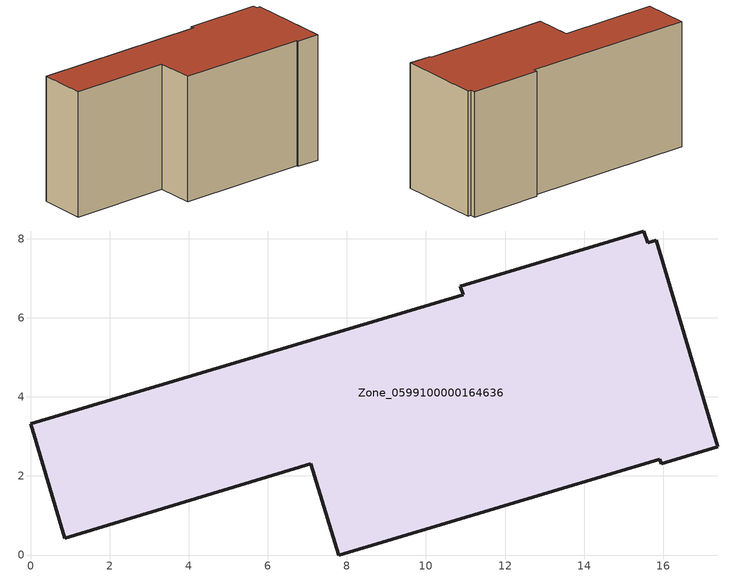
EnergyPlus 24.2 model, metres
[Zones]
Zone_0599100000164636
 floor ground (C_G): 10.94,6.58 10.87,6.8 15.5,8.19 15.61,7.89 15.82,7.95 17.38,2.73 15.95,2.3 15.91,2.42 7.79,0 7.09,2.31 0.87,0.43 0,3.32 z0
 wall outside (C_F): 7.79,0 15.91,2.42 15.95,2.3 17.38,2.73 15.82,7.95 15.61,7.89 15.5,8.19 10.87,6.8 10.94,6.58 0,3.32 0.87,0.43 7.09,2.31 7.79,0 z0:8.2
 roof outside (C_R): 10.94,6.58 0,3.32 0.87,0.43 7.09,2.31 7.79,0 15.91,2.42 15.95,2.3 17.38,2.73 15.82,7.95 15.61,7.89 15.5,8.19 10.87,6.8 z8.2
[BUILDING]
Pand.0599100000164636: North Axis=0; Terrain=City; Loads Convergence Tolerance Value=0.04; Temperature Convergence Tolerance Value=0.4; Solar Distribution=FullExterior; Maximum Number of Warmup Days=25; Minimum Number of Warmup Days=1
[Site:Location]
Rotterdam.The.Hague.AP_ZH_NLD Design_Conditions: Latitude=51.96; Longitude=4.45; Time Zone=1; Elevation=-4.5
[SITE:GROUNDTEMPERATURE:BUILDINGSURFACE]
18, 18, 18, 18, 18, 18, 18, 18, 18, 18, 18, 18
[MATERIAL] Thermal Absorptance=0.9; Solar Absorptance=0.7; Visible Absorptance=0.7
Name | Roughness | Thickness | Conductivity | Density | Specific Heat
G.TI.1975-1991 | MediumSmooth | 0.15 | 0.288461 | 540 | 1210
F.TI.1975-1991 | Rough | 0.3 | 0.230769 | 1920 | 840
R.TI.1975-1991 | MediumRough | 0.2 | 0.153846 | 1500 | 1000
[CONSTRUCTION]
C_G: G.TI.1975-1991
C_F: F.TI.1975-1991
C_R: R.TI.1975-1991
[ZONE]
Zone_0599100000164636: Type=1; Multiplier=1; Ceiling Height=Autocalculate; Volume=Autocalculate; Floor Area=autocalculate; Part of Total Floor Area=Yes
[ZONEINFILTRATION:DESIGNFLOWRATE]
Infil_Zone_0599100000164636: Zone or ZoneList or Space or SpaceList=Zone_0599100000164636; Schedule=AlwaysOn; Design Flow Rate Calculation Method=Flow/Area; Flow Rate per Floor Area=0.003; Constant Term Coefficient=1; Temperature Term Coefficient=0; Velocity Term Coefficient=0; Velocity Squared Term Coefficient=0
[HVACTEMPLATE:ZONE:IDEALLOADSAIRSYSTEM]
Zone_0599100000164636: Maximum Heating Supply Air Temperature=50; Minimum Cooling Supply Air Temperature=13; Maximum Heating Supply Air Humidity Ratio=0.0156; Minimum Cooling Supply Air Humidity Ratio=0.0077; Heating Limit=NoLimit; Cooling Limit=NoLimit; Dehumidification Control Type=ConstantSensibleHeatRatio; Cooling Sensible Heat Ratio=0.7; Dehumidification Setpoint=60; Humidification Control Type=None; Humidification Setpoint=30; Outdoor Air Method=None; Outdoor Air Flow Rate per Person=0.00944; Outdoor Air Flow Rate per Zone Floor Area=0; Outdoor Air Flow Rate per Zone=0; Demand Controlled Ventilation Type=None; Outdoor Air Economizer Type=NoEconomizer; Heat Recovery Type=None; Sensible Heat Recovery Effectiveness=0.7; Latent Heat Recovery Effectiveness=0.65
[ZONECONTROL:THERMOSTAT]
ThermostatControl_Zone_0599100000164636: Zone or ZoneList=Zone_0599100000164636; Control Type Schedule=DualSetpointControlType; Control 1=Thermostat_Zone_0599100000164636; Temperature Difference Between Cutout And Setpoint=0
[THERMOSTATSETPOINT:DUALSETPOINT]
Thermostat_Zone_0599100000164636: Heating Setpoint Temperature Schedule=HeatingSetpoint_Zone_0599100000164636; Cooling Setpoint Temperature Schedule=CoolingSetpoint_Zone_0599100000164636
[SCHEDULE:COMPACT]
HeatingSetpoint_Zone_0599100000164636: Through: 12/31, For: AllDays, Until: 24:00, 21
CoolingSetpoint_Zone_0599100000164636: Through: 12/31, For: AllDays, Until: 24:00, 24
DualSetpointControlType: Through: 12/31, For: AllDays, Until: 24:00, 4
AlwaysOn: Through: 12/31, For: AllDays, Until: 24:00, 1
